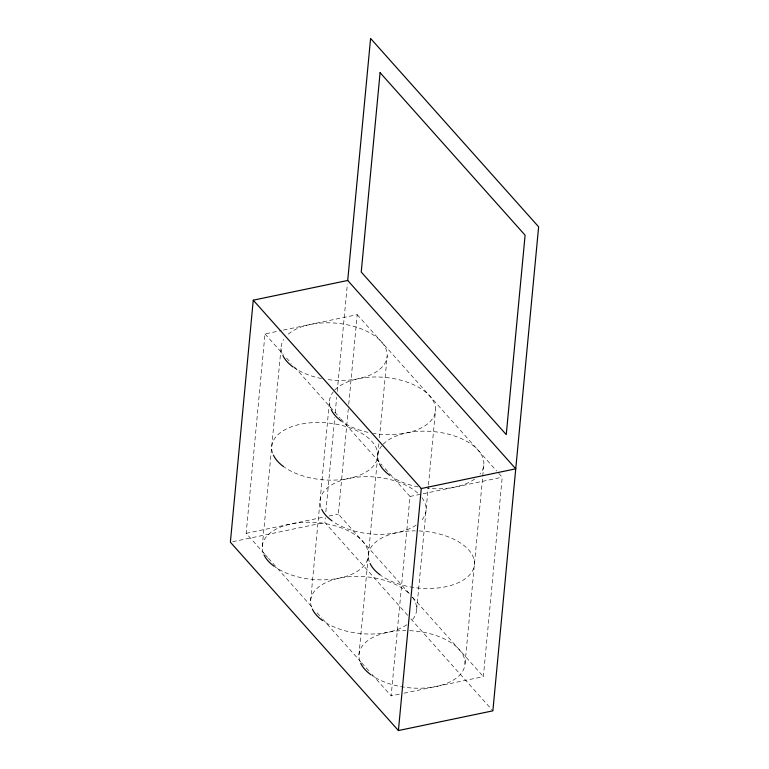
<?xml version="1.0" encoding="UTF-8"?>
<svg xmlns="http://www.w3.org/2000/svg" width="769" height="769" viewBox="0 0 769 769"><rect width="100%" height="100%" fill="white"/><g stroke="black" fill="none" stroke-linecap="round" stroke-linejoin="round"><path stroke-width="0.58" stroke-dasharray="3.85 2.88" d="M264.478 553.863L246.147 533.321L264.997 333.919L281.339 330.507M262.258 546.692L281.108 347.29M310.599 600.877L329.449 401.476M407.657 615.315L324.835 522.478L325.287 517.71M325.854 511.75L334.755 417.567M335.207 412.799L336.668 397.294M337.235 391.334L347.377 284.04M409.271 593.562L338.36 514.077L348.29 409.002M348.742 404.225L357.21 314.665L282.502 330.257M358.94 655.063L378.877 443.78M379.444 437.849L387.182 355.951M399.332 694.167L391.161 695.878L410.012 496.466L382.924 466.101M416.673 609.538L428.343 486.104M428.458 484.912L435.523 410.137M465.014 663.724L483.864 464.322M404.004 693.196L483.374 676.624L502.224 477.222L497.447 471.868M410.012 496.466L502.224 477.222M246.147 533.321L324.355 516.999M329.017 516.018L338.36 514.077M232.709 541.703L324.835 522.478M357.21 314.665L496.649 470.974M264.997 333.919L283.328 354.461M286.51 358.027L291.288 363.391M294.479 366.967L339.898 417.875M340.696 418.769L382.126 465.207M412.463 597.138L483.374 676.624M410.848 618.891L492.871 710.835M265.267 554.757L267.66 557.438M268.458 558.332L313.079 608.346M317.059 612.816L321.846 618.17M322.644 619.064L360.882 661.936M361.68 662.83L368.851 670.866M372.042 674.442L391.161 695.878M272.601 453.152A53.224 28.52 5.4 0 1 333.265 423.661A53.224 28.52 5.4 0 1 371.004 468.417A53.224 28.52 5.4 0 1 284.52 467.292M421.893 497.61A53.224 28.52 5.4 0 1 420.71 521.286M416.183 525.073A53.224 28.52 5.4 0 1 334.553 522.603M320.933 507.329A53.224 28.52 5.4 0 1 354.076 477.52A53.224 28.52 5.4 0 1 418.451 493.736M288.279 334.159A53.224 28.52 5.4 0 1 354.894 326.681A53.224 28.52 5.4 0 1 385.182 362.862A53.224 28.52 5.4 0 1 326.123 379.357M321.48 378.55A53.224 28.52 5.4 0 1 293.95 367.582M282.021 353.442A53.224 28.52 5.4 0 1 283.665 339.437M334.832 390.027A53.224 28.52 5.4 0 1 401.178 380.29A53.224 28.52 5.4 0 1 433.687 416.731A53.224 28.52 5.4 0 1 373.532 433.399M367.995 432.351A53.224 28.52 5.4 0 1 342.282 421.768M330.362 407.628A53.224 28.52 5.4 0 1 333.294 391.786M419.038 530.956A53.224 28.52 5.4 0 1 470.109 574.308A53.224 28.52 5.4 0 1 381.203 575.664M369.274 561.514A53.224 28.52 5.4 0 1 415.26 530.86M383.173 444.213A53.224 28.52 5.4 0 1 452.432 435.312A53.224 28.52 5.4 0 1 480.019 474.012M474.675 479.039A53.224 28.52 5.4 0 1 427.506 488.315M418.163 486.921A53.224 28.52 5.4 0 1 392.315 477.078M378.694 461.813A53.224 28.52 5.4 0 1 381.626 445.972M409.608 630.657A53.224 28.52 5.4 0 1 460.679 674.009A53.224 28.52 5.4 0 1 371.773 675.365M359.854 661.225A53.224 28.52 5.4 0 1 405.84 630.561M412.472 597.311A53.224 28.52 5.4 0 1 411.29 620.987M406.763 624.774A53.224 28.52 5.4 0 1 325.133 622.304M311.512 607.039A53.224 28.52 5.4 0 1 344.656 577.221A53.224 28.52 5.4 0 1 409.021 593.447M263.171 552.853A53.224 28.52 5.4 0 1 323.836 523.362A53.224 28.52 5.4 0 1 361.584 568.118A53.224 28.52 5.4 0 1 275.1 566.993"/><path stroke-width="1.15" d="M253.251 300.179L230.373 542.193L398.409 730.55L492.871 710.835L538.627 226.807L370.591 38.45L347.713 280.464L515.749 468.821L421.287 488.536L253.251 300.179L347.713 280.464M398.409 730.55L421.287 488.536M283.713 466.716A53.224 28.52 5.4 0 1 273.437 455.2M293.133 367.015A53.224 28.52 5.4 0 1 282.857 355.489M332.045 520.901A53.224 28.52 5.4 0 1 321.769 509.376M341.474 421.201A53.224 28.52 5.4 0 1 331.199 409.675M380.386 575.087A53.224 28.52 5.4 0 1 370.11 563.562M389.816 475.377A53.224 28.52 5.4 0 1 379.54 463.861M370.966 674.788A53.224 28.52 5.4 0 1 360.69 663.272M322.624 620.602A53.224 28.52 5.4 0 1 312.349 609.086M274.283 566.417A53.224 28.52 5.4 0 1 264.007 554.901M380.088 72.651L361.238 272.063L506.252 434.62L525.102 235.208L380.088 72.651"/></g></svg>
